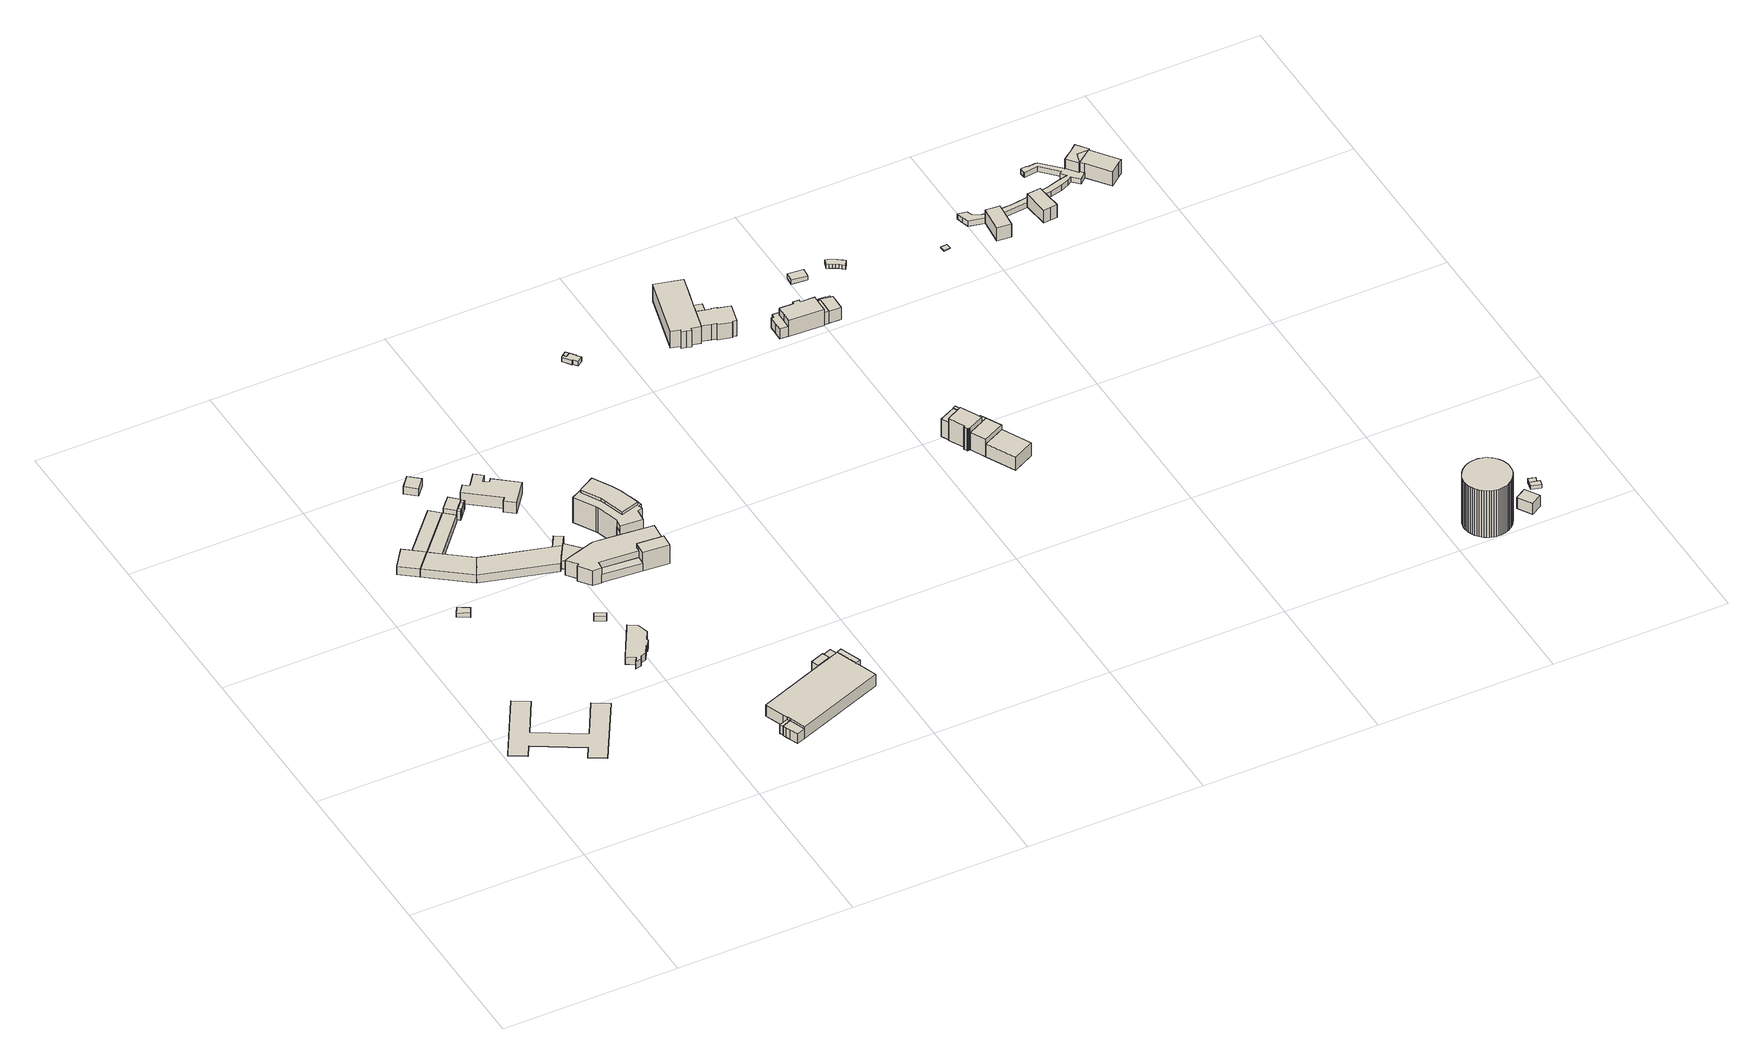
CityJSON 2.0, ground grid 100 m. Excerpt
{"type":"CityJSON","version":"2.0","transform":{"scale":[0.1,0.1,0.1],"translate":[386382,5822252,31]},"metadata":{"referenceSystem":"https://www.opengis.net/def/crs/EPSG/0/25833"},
"CityObjects":{
"building1":{"type":"Building","attributes":{"Gemeindeschluessel":"11000004","BezugspunktDach":"2200","function":"31001_3000","measuredHeight":0.325,"storeysAboveGround":1},"address":[{"country":"Germany","locality":"Berlin","thoroughfareNumber":"1 (2)","thoroughfareName":"Saatwinkler Damm"}],"geometry":[{"type":"Solid","lod":"1","boundaries":[[[[0,1,2,3,4,5,6,7,8,9,10,11]],[[12,13,14,15,16,17,18,19,20,21,22,23]],[[12,23,11,10]],[[13,12,10,9]],[[14,13,9,8]],[[15,14,8,7]],[[16,15,7,6]],[[17,16,6,5]],[[18,17,5,4]],[[19,18,4,3]],[[20,19,3,2]],[[21,20,2,1]],[[22,21,1,0]],[[23,22,0,11]]]]}]},
"building2":{"type":"Building","attributes":{"Gemeindeschluessel":"11000004","BezugspunktDach":"2200","function":"51009_1610","measuredHeight":2.75,"storeysAboveGround":0},"address":[{"country":"Germany","locality":"Berlin"}],"geometry":[{"type":"Solid","lod":"1","boundaries":[[[[24,25,26,27]],[[28,29,30,31]],[[28,31,27,26]],[[29,28,26,25]],[[30,29,25,24]],[[31,30,24,27]]]]}]},
"building3":{"type":"Building","attributes":{"Gemeindeschluessel":"11000004","function":"31001_2010"},"address":[{"country":"Germany","locality":"Berlin","thoroughfareNumber":"15","thoroughfareName":"Saatwinkler Damm"}],"children":["building3-1","building3-2"]},
"building3-1":{"type":"BuildingPart","attributes":{"BezugspunktDach":"2200","measuredHeight":5.85,"storeysAboveGround":1},"parents":["building3"],"geometry":[{"type":"Solid","lod":"1","boundaries":[[[[32,33,34,35]],[[36,37,38,39]],[[36,39,35,34]],[[37,36,34,33]],[[38,37,33,32]],[[39,38,32,35]]]]}]},
"building3-2":{"type":"BuildingPart","attributes":{"BezugspunktDach":"2200","measuredHeight":6.43,"storeysAboveGround":1},"parents":["building3"],"geometry":[{"type":"MultiSurface","lod":"1","boundaries":[[[40,41,42,43,44]],[[45,46,38,47,48]],[[45,48,44,43]],[[46,45,43,42]],[[32,35,39,46,42,41]],[[47,38,41,40]],[[48,47,40,44]],[[38,49,39,35,32]]]}]},
"building4":{"type":"Building","attributes":{"Gemeindeschluessel":"11000004","BezugspunktDach":"2200","function":"31001_2120","measuredHeight":5.6,"storeysAboveGround":1},"address":[{"country":"Germany","locality":"Berlin","thoroughfareNumber":"13 (1)","thoroughfareName":"Saatwinkler Damm"}],"geometry":[{"type":"Solid","lod":"1","boundaries":[[[[50,51,52,53]],[[54,55,56,57]],[[54,57,53,52]],[[55,54,52,51]],[[56,55,51,50]],[[57,56,50,53]]]]}]},
"building5":{"type":"Building","attributes":{"Gemeindeschluessel":"11000004","function":"31001_2143"},"address":[{"country":"Germany","locality":"Berlin","thoroughfareNumber":"13 (2)","thoroughfareName":"Saatwinkler Damm"}],"children":["building5-1","building5-2"]},
"building5-1":{"type":"BuildingPart","attributes":{"BezugspunktDach":"2200","measuredHeight":6.24,"storeysAboveGround":1},"parents":["building5"],"geometry":[{"type":"MultiSurface","lod":"1","boundaries":[[[58,59,60,61,62,63,64,65,66,67,68]],[[69,70,71,72,73,74,75,76,77,78,79]],[[72,71,65,64]],[[73,72,64,63]],[[74,73,63,62]],[[75,74,62,61]],[[76,75,61,60]],[[77,76,60,59]],[[78,77,59,58]],[[79,78,58,68]],[[69,79,68,67]],[[70,80,81,82,66]],[[69,67,82,81]],[[71,70,66,65]]]}]},
"building5-2":{"type":"BuildingPart","attributes":{"BezugspunktDach":"2200","measuredHeight":6.39,"storeysAboveGround":1},"parents":["building5"],"geometry":[{"type":"MultiSurface","lod":"1","boundaries":[[[83,84,85,86,87,88,89]],[[90,91,92,71,81,79,93]],[[90,93,89,88]],[[91,90,88,87]],[[92,91,87,86]],[[71,92,86,85]],[[82,66,65,71,85,84]],[[79,68,67,82,81,84,83]],[[94,95,69]],[[93,79,83,89]],[[81,70,66,82]],[[70,71,65,66]],[[94,69,67,68,79]],[[69,95,81,82,67]]]}]},
"building6":{"type":"Building","attributes":{"Gemeindeschluessel":"11000004","BezugspunktDach":"2200","function":"31001_3075","measuredHeight":4.59,"storeysAboveGround":1},"address":[{"country":"Germany","locality":"Berlin","thoroughfareNumber":"1","thoroughfareName":"Saatwinkler Damm"}],"geometry":[{"type":"Solid","lod":"1","boundaries":[[[[96,97,98,99,100,101,102,103,104,105,106,107,108]],[[109,110,111,112,113,114,115,116,117,118,119,120,121]],[[109,121,108,107]],[[110,109,107,106]],[[111,110,106,105]],[[112,111,105,104]],[[113,112,104,103]],[[114,113,103,102]],[[115,114,102,101]],[[116,115,101,100]],[[117,116,100,99]],[[118,117,99,98]],[[119,118,98,97]],[[120,119,97,96]],[[121,120,96,108]]]]}]},
"building7":{"type":"Building","attributes":{"Gemeindeschluessel":"11000004","BezugspunktDach":"2200","function":"31001_3070","measuredHeight":3.37,"storeysAboveGround":1},"address":[{"country":"Germany","locality":"Berlin","thoroughfareNumber":"1 (4)","thoroughfareName":"Saatwinkler Damm"}],"geometry":[{"type":"Solid","lod":"1","boundaries":[[[[122,123,124,125]],[[126,127,128,129]],[[126,129,125,124]],[[127,126,124,123]],[[128,127,123,122]],[[129,128,122,125]]]]}]},
"building8":{"type":"Building","attributes":{"Gemeindeschluessel":"11000004","BezugspunktDach":"2200","function":"51009_1610","measuredHeight":5.53,"storeysAboveGround":0},"address":[{"country":"Germany","locality":"Berlin"}],"geometry":[{"type":"Solid","lod":"1","boundaries":[[[[130,131,132,133]],[[134,135,136,137]],[[134,137,133,132]],[[135,134,132,131]],[[136,135,131,130]],[[137,136,130,133]]]]}]},
"building9":{"type":"Building","attributes":{"Gemeindeschluessel":"11000004","BezugspunktDach":"2200","function":"51009_1610","measuredHeight":4.88,"storeysAboveGround":0},"address":[{"country":"Germany","locality":"Berlin"}],"geometry":[{"type":"Solid","lod":"1","boundaries":[[[[138,139,140,141]],[[142,143,144,145]],[[142,145,141,140]],[[143,142,140,139]],[[144,143,139,138]],[[145,144,138,141]]]]}]},
"building10":{"type":"Building","attributes":{"Gemeindeschluessel":"11000004","BezugspunktDach":"2200","function":"51009_1610","measuredHeight":5.72,"storeysAboveGround":0},"address":[{"country":"Germany","locality":"Berlin"}],"geometry":[{"type":"Solid","lod":"1","boundaries":[[[[146,147,148,149]],[[150,151,152,153]],[[150,153,149,148]],[[151,150,148,147]],[[152,151,147,146]],[[153,152,146,149]]]]}]},
"building11":{"type":"Building","attributes":{"Gemeindeschluessel":"11000004","function":"31001_2060"},"address":[{"country":"Germany","locality":"Berlin","thoroughfareNumber":"13 (4)","thoroughfareName":"Saatwinkler Damm"}],"children":["building11-1","building11-2"]},
"building11-1":{"type":"BuildingPart","attributes":{"BezugspunktDach":"2200","measuredHeight":6.37,"storeysAboveGround":1},"parents":["building11"],"geometry":[{"type":"MultiSurface","lod":"1","boundaries":[[[154,155,156,157,158,159,160,161]],[[162,163,164,165,166,150,153,167]],[[162,167,161,160]],[[163,162,160,159]],[[164,163,159,158]],[[165,164,158,157]],[[168,169,157,156]],[[170,168,166,156,155]],[[153,150,155,154]],[[167,153,154,161]],[[166,165,169,168]],[[150,166,168,170]]]}]},
"building11-2":{"type":"BuildingPart","attributes":{"BezugspunktDach":"2200","measuredHeight":5.56,"storeysAboveGround":1},"parents":["building11"],"geometry":[{"type":"MultiSurface","lod":"1","boundaries":[[[171,172,169,170]],[[165,173,151,150]],[[150,170,168,166,165]],[[173,165,169,172]],[[151,173,172,171]],[[150,151,171,170]],[[165,166,168,169]]]}]},
"building12":{"type":"Building","attributes":{"Gemeindeschluessel":"11000004","BezugspunktDach":"2200","function":"51009_1610","measuredHeight":5.5,"storeysAboveGround":0},"address":[{"country":"Germany","locality":"Berlin"}],"geometry":[{"type":"Solid","lod":"1","boundaries":[[[[172,174,175,169]],[[164,176,173,165]],[[164,165,169,175]],[[176,164,175,174]],[[173,176,174,172]],[[165,173,172,169]]]]}]},
"building13":{"type":"Building","attributes":{"Gemeindeschluessel":"11000004","BezugspunktDach":"2200","function":"31001_2463","measuredHeight":5.16,"storeysAboveGround":1},"address":[{"country":"Germany","locality":"Berlin","thoroughfareNumber":"11 (1)","thoroughfareName":"Saatwinkler Damm"}],"geometry":[{"type":"Solid","lod":"1","boundaries":[[[[177,178,179,180,181,182]],[[183,184,185,186,187,188]],[[183,188,182,181]],[[184,183,181,180]],[[185,184,180,179]],[[186,185,179,178]],[[187,186,178,177]],[[188,187,177,182]]]]}]},
"building14":{"type":"Building","attributes":{"Gemeindeschluessel":"11000004","BezugspunktDach":"2200","function":"31001_2142","measuredHeight":3.61,"storeysAboveGround":1},"address":[{"country":"Germany","locality":"Berlin","thoroughfareNumber":"13 (3)","thoroughfareName":"Saatwinkler Damm"}],"geometry":[{"type":"Solid","lod":"1","boundaries":[[[[189,190,191,192,193]],[[194,195,196,197,198]],[[194,198,193,192]],[[195,194,192,191]],[[196,195,191,190]],[[197,196,190,189]],[[198,197,189,193]]]]}]},
"building15":{"type":"Building","attributes":{"Gemeindeschluessel":"11000004","BezugspunktDach":"2200","function":"31001_2020","measuredHeight":7.39,"storeysAboveGround":2},"address":[{"country":"Germany","locality":"Berlin","thoroughfareNumber":"13","thoroughfareName":"Saatwinkler Damm"}],"geometry":[{"type":"Solid","lod":"1","boundaries":[[[[199,200,201,202,203,204,205,206,207,208,209,210]],[[211,212,213,214,215,216,217,218,219,220,221,222]],[[211,222,210,209]],[[212,211,209,208]],[[213,212,208,207]],[[214,213,207,206]],[[215,214,206,205]],[[216,215,205,204]],[[217,216,204,203]],[[218,217,203,202]],[[219,218,202,201]],[[220,219,201,200]],[[221,220,200,199]],[[222,221,199,210]]]]}]},
"building16":{"type":"Building","attributes":{"Gemeindeschluessel":"11000004","BezugspunktDach":"2200","function":"51009_1610","measuredHeight":5.09,"storeysAboveGround":0},"address":[{"country":"Germany","locality":"Berlin"}],"geometry":[{"type":"Solid","lod":"1","boundaries":[[[[223,224,225,226]],[[227,228,229,230]],[[227,230,226,225]],[[228,227,225,224]],[[229,228,224,223]],[[230,229,223,226]]]]}]},
"building17":{"type":"Building","attributes":{"Gemeindeschluessel":"11000004","function":"31001_2054"},"address":[{"country":"Germany","locality":"Berlin","thoroughfareNumber":"8","thoroughfareName":"Saatwinkler Damm"}],"children":["building17-1","building17-2","building17-3"]},
"building17-1":{"type":"BuildingPart","attributes":{"BezugspunktDach":"2200","measuredHeight":10.3,"storeysAboveGround":1},"parents":["building17"],"geometry":[{"type":"MultiSurface","lod":"1","boundaries":[[[231,232,233,234,235,236,237,238,239,240,241,242,243]],[[244,245,246,247,248,249,250,251,252,253,254,255,256]],[[244,256,243,242]],[[246,245,241,240]],[[247,246,240,239]],[[248,247,239,238]],[[249,248,238,237]],[[250,249,237,236]],[[251,250,236,235]],[[257,258,235,234]],[[253,252,234,233]],[[254,253,233,232]],[[255,254,232,231]],[[256,255,231,243]],[[245,259,260,261,241]],[[242,261,262,260,244]],[[252,251,258,257]]]}]},
"building17-2":{"type":"BuildingPart","attributes":{"BezugspunktDach":"2200","measuredHeight":9.09,"storeysAboveGround":1},"parents":["building17"],"geometry":[{"type":"MultiSurface","lod":"1","boundaries":[[[263,264,265,266,267,268]],[[269,270,245,260,244,271]],[[269,271,268,267]],[[270,269,267,266]],[[245,270,266,265]],[[261,241,265,264]],[[242,261,260,264,263]],[[271,244,263,268]],[[260,245,241,261]],[[244,260,261,242]]]}]},
"building17-3":{"type":"BuildingPart","attributes":{"BezugspunktDach":"2200","measuredHeight":7.51,"storeysAboveGround":1},"parents":["building17"],"geometry":[{"type":"MultiSurface","lod":"1","boundaries":[[[272,273,274,258,257,275]],[[252,251,276,277,278,279]],[[252,279,275,257]],[[276,251,258,274]],[[277,276,274,273]],[[278,277,273,272]],[[279,278,272,275]],[[251,280,252,257,258,281]]]}]},
"building18":{"type":"Building","attributes":{"Gemeindeschluessel":"11000004","BezugspunktDach":"2200","function":"31001_2111","measuredHeight":9.8,"storeysAboveGround":2},"address":[{"country":"Germany","locality":"Berlin","thoroughfareNumber":"9 (1)","thoroughfareName":"Saatwinkler Damm"}],"geometry":[{"type":"Solid","lod":"1","boundaries":[[[[282,283,284,285,286,287,288,289,290,291,292,293,294,295,296]],[[187,186,297,298,299,300,301,302,303,304,305,306,307,308,309]],[[187,309,296,295]],[[186,187,295,294]],[[297,186,294,293]],[[298,297,293,292]],[[299,298,292,291]],[[300,299,291,290]],[[301,300,290,289]],[[302,301,289,288]],[[303,302,288,287]],[[304,303,287,286]],[[305,304,286,285]],[[306,305,285,284]],[[307,306,284,283]],[[308,307,283,282]],[[309,308,282,296]]]]}]},
"building19":{"type":"Building","attributes":{"Gemeindeschluessel":"11000004","BezugspunktDach":"2200","function":"31001_2020","measuredHeight":12.3,"storeysAboveGround":4},"address":[{"country":"Germany","locality":"Berlin","thoroughfareNumber":"9","thoroughfareName":"Saatwinkler Damm"}],"geometry":[{"type":"Solid","lod":"1","boundaries":[[[[310,311,312,313,314]],[[228,315,316,317,229]],[[228,229,314,313]],[[315,228,313,312]],[[316,315,312,311]],[[317,316,311,310]],[[229,317,310,314]]]]}]},
"building20":{"type":"Building","attributes":{"Gemeindeschluessel":"11000004","function":"31001_1120"},"address":[{"country":"Germany","locality":"Berlin","thoroughfareNumber":"11, 12","thoroughfareName":"Saatwinkler Damm"}],"children":["building20-1","building20-2","building20-3","building20-4"]},
"building20-1":{"type":"BuildingPart","attributes":{"BezugspunktDach":"2200","measuredHeight":16.42,"storeysAboveGround":5},"parents":["building20"],"geometry":[{"type":"Solid","lod":"1","boundaries":[[[[318,319,320,321,322,323,324,325,326,327,328,329,330,331,332,333,334,335,336,337,338]],[[339,340,341,342,343,344,345,346,347,348,349,350,351,352,353,354,355,356,357,358,359]],[[339,359,338,337]],[[340,339,337,336]],[[341,340,336,335]],[[342,341,335,334]],[[343,342,334,333]],[[344,343,333,332]],[[345,344,332,331]],[[346,345,331,330]],[[347,346,330,329]],[[348,347,329,328]],[[349,348,328,327]],[[350,349,327,326]],[[351,350,326,325]],[[352,351,325,324]],[[353,352,324,323]],[[354,353,323,322]],[[355,354,322,321]],[[356,355,321,320]],[[357,356,320,319]],[[358,357,319,318]],[[359,358,318,338]]]]}]},
"building20-2":{"type":"BuildingPart","attributes":{"BezugspunktDach":"2200","measuredHeight":11.21,"storeysAboveGround":5},"parents":["building20"],"geometry":[{"type":"MultiSurface","lod":"1","boundaries":[[[360,361,362,363,364]],[[365,366,367,368,369]],[[365,369,364,363]],[[366,365,363,362]],[[367,366,370,371]],[[368,367,361,360]],[[369,368,360,364]],[[371,370,362,361]]]}]},
"building20-3":{"type":"BuildingPart","attributes":{"BezugspunktDach":"2200","measuredHeight":11.12,"storeysAboveGround":5},"parents":["building20"],"geometry":[{"type":"MultiSurface","lod":"1","boundaries":[[[361,372,373,362]],[[374,375,371,370]],[[374,370,362,373]],[[375,374,373,372]],[[371,375,372,361]],[[370,371,361,362,376]]]}]},
"building20-4":{"type":"BuildingPart","attributes":{"BezugspunktDach":"2200","measuredHeight":18.12,"storeysAboveGround":5},"parents":["building20"],"geometry":[{"type":"Solid","lod":"1","boundaries":[[[[377,378,379,380,381,382,383,384]],[[385,386,387,388,389,390,391,392]],[[385,392,384,383]],[[386,385,383,382]],[[387,386,382,381]],[[388,387,381,380]],[[389,388,380,379]],[[390,389,379,378]],[[391,390,378,377]],[[392,391,377,384]]]]}]},
"building21":{"type":"Building","attributes":{"Gemeindeschluessel":"11000004","BezugspunktDach":"2200","function":"51009_1610","measuredHeight":7.17,"storeysAboveGround":0},"address":[{"country":"Germany","locality":"Berlin"}],"geometry":[{"type":"Solid","lod":"1","boundaries":[[[[393,394,395,396]],[[397,398,399,400]],[[397,400,396,395]],[[398,397,395,394]],[[399,398,394,393]],[[400,399,393,396]]]]}]},
"building22":{"type":"Building","attributes":{"Gemeindeschluessel":"11000004","BezugspunktDach":"2200","function":"51009_1610","measuredHeight":8.96,"storeysAboveGround":0},"address":[{"country":"Germany","locality":"Berlin"}],"geometry":[{"type":"Solid","lod":"1","boundaries":[[[[401,402,403,404]],[[405,406,407,408]],[[405,408,404,403]],[[406,405,403,402]],[[407,406,402,401]],[[408,407,401,404]]]]}]},
"building23":{"type":"Building","attributes":{"Gemeindeschluessel":"11000001","BezugspunktDach":"2200","function":"51009_1610","measuredHeight":2.77,"storeysAboveGround":0},"address":[{"country":"Germany","locality":"Berlin"}],"geometry":[{"type":"Solid","lod":"1","boundaries":[[[[409,410,411,412]],[[413,414,415,416]],[[413,416,412,411]],[[414,413,411,410]],[[415,414,410,409]],[[416,415,409,412]]]]}]},
"building24":{"type":"Building","attributes":{"Gemeindeschluessel":"11000001","BezugspunktDach":"2200","function":"31001_2120","measuredHeight":2.84,"storeysAboveGround":1},"address":[{"country":"Germany","locality":"Berlin","thoroughfareNumber":"40","thoroughfareName":"Nordufer"}],"geometry":[{"type":"Solid","lod":"1","boundaries":[[[[417,418,419,420,421,422,410,409,412,423]],[[424,425,426,427,428,429,430,431,432,433]],[[424,433,423,412]],[[425,424,412,409]],[[426,425,409,410]],[[427,426,410,422]],[[428,427,422,421]],[[429,428,421,420]],[[430,429,420,419]],[[431,430,419,418]],[[432,431,418,417]],[[433,432,417,423]]]]}]},
"building25":{"type":"Building","attributes":{"name":"Jugendgästehaus Nordufer","Gemeindeschluessel":"11000001","function":"31001_1025"},"address":[{"country":"Germany","locality":"Berlin","thoroughfareNumber":"28","thoroughfareName":"Nordufer"}],"children":["building25-1","building25-2","building25-3"]},
"building25-1":{"type":"BuildingPart","attributes":{"BezugspunktDach":"2200","measuredHeight":12.88,"storeysAboveGround":2},"parents":["building25"],"geometry":[{"type":"MultiSurface","lod":"1","boundaries":[[[434,435,436,437,438,439,440,441,442,443,444,445,446,447,448]],[[449,450,451,452,453,454,455,456,457,458,459,460,461,462,463]],[[449,463,448,447]],[[450,449,447,446]],[[451,450,446,445]],[[452,451,445,444]],[[464,465,466,467,453,452,444,443]],[[454,453,443,442]],[[455,454,442,441]],[[456,455,441,440]],[[457,456,440,439]],[[458,457,439,438]],[[459,458,438,437]],[[460,459,437,436]],[[461,460,436,435]],[[462,461,435,434]],[[463,462,434,448]],[[467,466,465,464]]]}]},
"building25-2":{"type":"BuildingPart","attributes":{"BezugspunktDach":"2200","measuredHeight":11.37,"storeysAboveGround":2},"parents":["building25"],"geometry":[{"type":"Solid","lod":"1","boundaries":[[[[468,469,470,471,472,473,474,475,476,477,478,479,480,481,482]],[[455,454,483,484,485,486,487,488,489,490,491,492,493,456,494]],[[455,494,482,481]],[[454,455,481,480]],[[483,454,480,479]],[[484,483,479,478]],[[485,484,478,477]],[[486,485,477,476]],[[487,486,476,475]],[[488,487,475,474]],[[489,488,474,473]],[[490,489,473,472]],[[491,490,472,471]],[[492,491,471,470]],[[493,492,470,469]],[[456,493,469,468]],[[494,456,468,482]]]]}]},
"building25-3":{"type":"BuildingPart","attributes":{"BezugspunktDach":"2200","measuredHeight":3.63,"storeysAboveGround":2},"parents":["building25"],"geometry":[{"type":"Solid","lod":"1","boundaries":[[[[495,496,465,464]],[[466,497,498,467]],[[497,466,465,496]],[[498,497,496,495]],[[467,498,495,464]],[[466,467,464,465]]]]}]},
"building26":{"type":"Building","attributes":{"Gemeindeschluessel":"11000001","function":"31001_2111"},"address":[{"country":"Germany","locality":"Berlin","thoroughfareNumber":"131","thoroughfareName":"Seestraße"}],"children":["building26-1","building26-2","building26-3","building26-4","building26-5"]},
"building26-1":{"type":"BuildingPart","attributes":{"BezugspunktDach":"2200","measuredHeight":14.51,"storeysAboveGround":3},"parents":["building26"],"geometry":[{"type":"MultiSurface","lod":"1","boundaries":[[[499,500,501,502,503,504,505,506,507,508,509,510,511,512,513,514,515]],[[516,517,518,519,520,521,522,523,524,525,526,527,528,529,530,531,532]],[[533,534,535,536,516,532,515,514]],[[517,516,514,513]],[[537,538,513,512]],[[518,517,539,540]],[[541,542,537,512,511]],[[519,518,540,543]],[[520,519,511,510]],[[521,520,510,509]],[[522,521,509,508]],[[523,522,508,507]],[[524,523,507,506]],[[525,524,506,505]],[[526,525,505,504]],[[527,526,504,503]],[[528,527,503,502]],[[529,528,502,501]],[[530,529,501,500]],[[531,530,500,499]],[[532,531,499,515]],[[536,535,534,533]],[[540,539,538,537]],[[543,540,537,542,541]]]}]},
"building26-2":{"type":"BuildingPart","attributes":{"BezugspunktDach":"2200","measuredHeight":11.35,"storeysAboveGround":3},"parents":["building26"],"geometry":[{"type":"MultiSurface","lod":"1","boundaries":[[[544,545,546,542]],[[547,548,549,543]],[[548,547,546,545]],[[549,548,549,550,551,545,544]],[[543,549,544,542]],[[543,542,537,540]],[[540,537,546,547]],[[551,550,549,548]]]}]},
"building26-3":{"type":"BuildingPart","attributes":{"BezugspunktDach":"2200","measuredHeight":11.35,"storeysAboveGround":3},"parents":["building26"],"geometry":[{"type":"Solid","lod":"1","boundaries":[[[[537,546,552,538]],[[553,547,540,539]],[[553,539,538,552]],[[547,553,552,546]],[[540,537,546,537]],[[546,537,540,547]],[[539,540,537,538]]]]}]},
"building26-4":{"type":"BuildingPart","attributes":{"BezugspunktDach":"2200","measuredHeight":11.42,"storeysAboveGround":3},"parents":["building26"],"geometry":[{"type":"Solid","lod":"1","boundaries":[[[[534,533,554,555,556]],[[557,558,536,535,559]],[[557,559,556,555]],[[558,557,555,554]],[[536,558,554,533]],[[559,535,534,556]],[[536,533,534,535]]]]}]},
"building26-5":{"type":"BuildingPart","attributes":{"BezugspunktDach":"2200","measuredHeight":8.51,"storeysAboveGround":3},"parents":["building26"],"geometry":[{"type":"Solid","lod":"1","boundaries":[[[[560,561,551,550]],[[548,562,563,549]],[[562,548,551,561]],[[563,562,561,560]],[[549,563,560,550]],[[548,549,550,551]]]]}]},
"building27":{"type":"Building","attributes":{"Gemeindeschluessel":"11000001","BezugspunktDach":"2200","function":"51009_1610","measuredHeight":9.2,"storeysAboveGround":0},"address":[{"country":"Germany","locality":"Berlin"}],"geometry":[{"type":"Solid","lod":"1","boundaries":[[[[564,565,566,567]],[[568,569,570,571]],[[568,571,567,566]],[[569,568,566,565]],[[570,569,565,564]],[[571,570,564,567]]]]}]},
"building28":{"type":"Building","attributes":{"Gemeindeschluessel":"11000001","function":"31001_1010"},"address":[{"country":"Germany","locality":"Berlin","thoroughfareNumber":"27","thoroughfareName":"Nordufer"}],"children":["building28-1","building28-2","building28-3","building28-4","building28-5"]},
"building28-1":{"type":"BuildingPart","attributes":{"BezugspunktDach":"2200","measuredHeight":11.51,"storeysAboveGround":2},"parents":["building28"],"geometry":[{"type":"MultiSurface","lod":"1","boundaries":[[[572,573,574,575,576,577,578,579,580,581,582,583,584,585]],[[586,587,588,589,590,591,592,593,594,595,596,597,598,599]],[[600,601,585,584]],[[602,600,586,584,583]],[[603,604,602,587,583,582]],[[589,588,582,581]],[[590,589,581,580]],[[591,590,580,579]],[[592,591,579,578]],[[593,592,578,577]],[[605,594,593,577,576]],[[595,594,576,575],[594,595,606,605]],[[607,606,575,574]],[[597,596,574,573]],[[598,597,573,572]],[[599,598,572,585]],[[586,599,601,600]],[[587,586,600,602]],[[588,587,602,604,603]],[[606,595,606,605]],[[596,595,606,607]]]}]},
"building28-2":{"type":"BuildingPart","attributes":{"BezugspunktDach":"2200","measuredHeight":9.17,"storeysAboveGround":2},"parents":["building28"],"geometry":[{"type":"MultiSurface","lod":"1","boundaries":[[[608,609,610,605,606,607]],[[595,594,611,612,613,596]],[[611,594,605,610]],[[614,615,616,610,609]],[[613,617,614,612,609,608]],[[596,613,608,607]],[[596,607,606,595]],[[594,595,606,605,618]],[[619,611,616,615]],[[612,614,617,613]]]}]},
"building28-3":{"type":"BuildingPart","attributes":{"BezugspunktDach":"2200","measuredHeight":8.77,"storeysAboveGround":2},"parents":["building28"],"geometry":[{"type":"MultiSurface","lod":"1","boundaries":[[[620,621,622,623,624,616,615,617]],[[619,611,625,626,627,628,629,613]],[[625,611,616,624]],[[630,631,624,623]],[[627,626,623,622]],[[628,627,622,621]],[[629,628,621,620]],[[613,629,620,617]],[[619,612,614,615]],[[613,617,614,612]],[[632,611,633,619,615,616]],[[626,625,631,630]]]}]},
"building28-4":{"type":"BuildingPart","attributes":{"BezugspunktDach":"2200","measuredHeight":6.56,"storeysAboveGround":2},"parents":["building28"],"geometry":[{"type":"MultiSurface","lod":"1","boundaries":[[[630,634,635,636,637,631]],[[638,639,640,641,626,625]],[[638,625,631,637]],[[639,638,637,636]],[[640,639,636,635]],[[641,640,635,634]],[[626,641,634,630]],[[642,625,626,630,631]]]}]},
"building28-5":{"type":"BuildingPart","attributes":{"BezugspunktDach":"2200","measuredHeight":8.74,"storeysAboveGround":2},"parents":["building28"],"geometry":[{"type":"MultiSurface","lod":"1","boundaries":[[[601,600,602,604,643,644,645,646,647,648]],[[649,650,651,652,653,654,655,656,657,658]],[[649,658,648,647]],[[650,649,647,646]],[[651,650,646,645]],[[652,651,645,644]],[[653,652,644,643]],[[654,653,643,604]],[[655,654,604,588,587]],[[656,655,587,586]],[[657,656,600,586,599]],[[658,657,601,648]],[[587,588,604,602]],[[586,587,602,600]],[[599,586,600,601]]]}]},
"building29":{"type":"Building","attributes":{"Gemeindeschluessel":"11000001","BezugspunktDach":"2200","function":"31001_2612","measuredHeight":2.71,"storeysAboveGround":1},"address":[{"country":"Germany","locality":"Berlin","thoroughfareNumber":"28 (9)","thoroughfareName":"Nordufer"}],"geometry":[{"type":"Solid","lod":"1","boundaries":[[[[659,660,661,662]],[[663,664,665,666]],[[663,666,662,661]],[[664,663,661,660]],[[665,664,660,659]],[[666,665,659,662]]]]}]},
"building30":{"type":"Building","attributes":{"Gemeindeschluessel":"11000001","BezugspunktDach":"2200","function":"51009_1610","measuredHeight":2.6,"storeysAboveGround":0},"address":[{"country":"Germany","locality":"Berlin"}],"geometry":[{"type":"Solid","lod":"1","boundaries":[[[[667,668,669,670,671,672,673,674,675,676,677,678,679,680,681,682]],[[683,684,685,686,687,688,689,690,691,692,693,694,695,696,697,698]],[[683,698,682,681]],[[684,683,681,680]],[[685,684,680,679]],[[686,685,679,678]],[[687,686,678,677]],[[688,687,677,676]],[[689,688,676,675]],[[690,689,675,674]],[[691,690,674,673]],[[692,691,673,672]],[[693,692,672,671]],[[694,693,671,670]],[[695,694,670,669]],[[696,695,669,668]],[[697,696,668,667]],[[698,697,667,682]]]]}]},
"building31":{"type":"Building","attributes":{"Gemeindeschluessel":"11000001","BezugspunktDach":"2200","function":"51009_1610","measuredHeight":0.481,"storeysAboveGround":0},"address":[{"country":"Germany","locality":"Berlin"}],"geometry":[{"type":"Solid","lod":"1","boundaries":[[[[699,700,701,702,703,704]],[[705,706,707,708,709,710]],[[705,710,704,703]],[[706,705,703,702]],[[707,706,702,701]],[[708,707,701,700]],[[709,708,700,699]],[[710,709,699,704]]]]}]},
"building32":{"type":"Building","attributes":{"Gemeindeschluessel":"11000001","BezugspunktDach":"2200","function":"31001_1000","measuredHeight":9.7,"storeysAboveGround":2},"address":[{"country":"Germany","locality":"Berlin","thoroughfareNumber":"24 (3)","thoroughfareName":"Nordufer"}],"geometry":[{"type":"Solid","lod":"1","boundaries":[[[[711,712,713,714,715]],[[716,717,718,719,720]],[[716,720,715,714]],[[717,716,714,713]],[[718,717,713,712]],[[719,718,712,711]],[[720,719,711,715]]]]}]},
"building33":{"type":"Building","attributes":{"Gemeindeschluessel":"11000001","BezugspunktDach":"2200","function":"31001_2142","measuredHeight":30.65,"storeysAboveGround":5},"address":[{"country":"Germany","locality":"Berlin","thoroughfareNumber":"1 (35)","thoroughfareName":"Westhafenstraße"}],"geometry":[{"type":"Solid","lod":"1","boundaries":[[[[721,722,723,724,725,726,727,728,729,730,731,732,733,734,735,736,737,738,739,740,741,742,743,744,745,746,747,748,749,750,751,752,753,754,755,756,757,758,759,760,761,762,763,764,765,766,767,768,769,770,771,772,773,774,775,776,777,778,779,780,781,782,783,784]],[[785,786,787,788,789,790,791,792,793,794,795,796,797,798,799,800,801,802,803,804,805,806,807,808,809,810,811,812,813,814,815,816,817,818,819,820,821,822,823,824,825,826,827,828,829,830,831,832,833,834,835,836,837,838,839,840,841,842,843,844,845,846,847,848]],[[785,848,784,783]],[[786,785,783,782]],[[787,786,782,781]],[[788,787,781,780]],[[789,788,780,779]],[[790,789,779,778]],[[791,790,778,777]],[[792,791,777,776]],[[793,792,776,775]],[[794,793,775,774]],[[795,794,774,773]],[[796,795,773,772]],[[797,796,772,771]],[[798,797,771,770]],[[799,798,770,769]],[[800,799,769,768]],[[801,800,768,767]],[[802,801,767,766]],[[803,802,766,765]],[[804,803,765,764]],[[805,804,764,763]],[[806,805,763,762]],[[807,806,762,761]],[[808,807,761,760]],[[809,808,760,759]],[[810,809,759,758]],[[811,810,758,757]],[[812,811,757,756]],[[813,812,756,755]],[[814,813,755,754]],[[815,814,754,753]],[[816,815,753,752]],[[817,816,752,751]],[[818,817,751,750]],[[819,818,750,749]],[[820,819,749,748]],[[821,820,748,747]],[[822,821,747,746]],[[823,822,746,745]],[[824,823,745,744]],[[825,824,744,743]],[[826,825,743,742]],[[827,826,742,741]],[[828,827,741,740]],[[829,828,740,739]],[[830,829,739,738]],[[831,830,738,737]],[[832,831,737,736]],[[833,832,736,735]],[[834,833,735,734]],[[835,834,734,733]],[[836,835,733,732]],[[837,836,732,731]],[[838,837,731,730]],[[839,838,730,729]],[[840,839,729,728]],[[841,840,728,727]],[[842,841,727,726]],[[843,842,726,725]],[[844,843,725,724]],[[845,844,724,723]],[[846,845,723,722]],[[847,846,722,721]],[[848,847,721,784]]]]}]},
"building34":{"type":"Building","attributes":{"Gemeindeschluessel":"11000001","BezugspunktDach":"2200","function":"31001_1000","measuredHeight":9.72,"storeysAboveGround":2},"address":[{"country":"Germany","locality":"Berlin","thoroughfareNumber":"24 (4)","thoroughfareName":"Nordufer"}],"geometry":[{"type":"Solid","lod":"1","boundaries":[[[[849,850,851,852,853,854]],[[855,856,857,858,859,860]],[[855,860,854,853]],[[856,855,853,852]],[[857,856,852,851]],[[858,857,851,850]],[[859,858,850,849]],[[860,859,849,854]]]]}]},
"building35":{"type":"Building","attributes":{"Gemeindeschluessel":"11000001","BezugspunktDach":"2200","function":"51009_1610","measuredHeight":3.34,"storeysAboveGround":0},"address":[{"country":"Germany","locality":"Berlin"}],"geometry":[{"type":"Solid","lod":"1","boundaries":[[[[861,862,863,864,865,866,867,868,869,870,871,872,873,874,875,876,877,878,879,880,881,882,883,884,885,886,887,888,889,890,891,892,893,894,895]],[[896,897,898,899,900,901,902,903,904,905,906,907,908,909,910,911,912,913,914,915,916,917,918,919,920,921,922,923,924,925,926,927,928,929,930]],[[896,930,895,894]],[[897,896,894,893]],[[898,897,893,892]],[[899,898,892,891]],[[900,899,891,890]],[[901,900,890,889]],[[902,901,889,888]],[[903,902,888,887]],[[904,903,887,886]],[[905,904,886,885]],[[906,905,885,884]],[[907,906,884,883]],[[908,907,883,882]],[[909,908,882,881]],[[910,909,881,880]],[[911,910,880,879]],[[912,911,879,878]],[[913,912,878,877]],[[914,913,877,876]],[[915,914,876,875]],[[916,915,875,874]],[[917,916,874,873]],[[918,917,873,872]],[[919,918,872,871]],[[920,919,871,870]],[[921,920,870,869]],[[922,921,869,868]],[[923,922,868,867]],[[924,923,867,866]],[[925,924,866,865]],[[926,925,865,864]],[[927,926,864,863]],[[928,927,863,862]],[[929,928,862,861]],[[930,929,861,895]]]]}]},
"building36":{"type":"Building","attributes":{"Gemeindeschluessel":"11000001","BezugspunktDach":"2200","function":"31001_2560","measuredHeight":7.36,"storeysAboveGround":1},"address":[{"country":"Germany","locality":"Berlin","thoroughfareNumber":"1 (39)","thoroughfareName":"Westhafenstraße"}],"geometry":[{"type":"Solid","lod":"1","boundaries":[[[[931,932,933,934]],[[935,936,937,938]],[[935,938,934,933]],[[936,935,933,932]],[[937,936,932,931]],[[938,937,931,934]]]]}]},
"building37":{"type":"Building","attributes":{"Gemeindeschluessel":"11000001","BezugspunktDach":"2200","function":"31001_2463","measuredHeight":2.47,"storeysAboveGround":1},"address":[{"country":"Germany","locality":"Berlin","thoroughfareNumber":"1 (33)","thoroughfareName":"Westhafenstraße"}],"geometry":[{"type":"Solid","lod":"1","boundaries":[[[[939,940,941,942,943]],[[944,945,946,947,948]],[[944,948,943,942]],[[945,944,942,941]],[[946,945,941,940]],[[947,946,940,939]],[[948,947,939,943]]]]}]},
"building38":{"type":"Building","attributes":{"Gemeindeschluessel":"11000001","BezugspunktDach":"2200","function":"31001_2463","measuredHeight":2.48,"storeysAboveGround":1},"address":[{"country":"Germany","locality":"Berlin","thoroughfareNumber":"1 (34)","thoroughfareName":"Westhafenstraße"}],"geometry":[{"type":"Solid","lod":"1","boundaries":[[[[941,949,950,942]],[[951,952,945,944]],[[951,944,942,950]],[[952,951,950,949]],[[945,952,949,941]],[[944,945,941,942]]]]}]},
"building39":{"type":"Building","attributes":{"Gemeindeschluessel":"11000001","function":"31001_2020"},"address":[{"country":"Germany","locality":"Berlin","thoroughfareNumber":"24, 25","thoroughfareName":"Nordufer"}],"children":["building39-1","building39-2"]},
"building39-1":{"type":"BuildingPart","attributes":{"BezugspunktDach":"2200","measuredHeight":10.67,"storeysAboveGround":2},"parents":["building39"],"geometry":[{"type":"Solid","lod":"1","boundaries":[[[[953,954,955,956,957,958,959,960]],[[961,962,963,964,965,966,967,968]],[[961,968,960,959]],[[962,961,959,958]],[[963,962,958,957]],[[964,963,957,956]],[[965,964,956,955]],[[966,965,955,954]],[[967,966,954,953]],[[968,967,953,960]]]]}]},
"building39-2":{"type":"BuildingPart","attributes":{"BezugspunktDach":"2200","measuredHeight":10.67,"storeysAboveGround":2},"parents":["building39"],"geometry":[{"type":"Solid","lod":"1","boundaries":[[[[969,960,958,970,971,972,973,974,975]],[[976,977,978,979,980,962,968,981,982]],[[976,982,975,974]],[[977,976,974,973]],[[978,977,973,972]],[[979,978,972,971]],[[980,979,971,970]],[[962,980,970,958]],[[968,962,958,960]],[[981,968,960,969]],[[982,981,969,975]]]]}]}
},
"vertices":[
[99,783,32],[139,853,32],[398,701,32],[358,632,32],[446,581,32],[660,947,32],[572,998,32],[451,791,32],[192,943,32],[313,1150,32],[223,1202,32],[9,836,32],[223,1202,29],[313,1150,29],[192,943,29],[451,791,29],[572,998,29],[660,947,29],[446,581,29],[358,632,29],[398,701,29],[139,853,29],[99,783,29],[9,836,29],
[350,1868,62],[371,1904,62],[309,1941,62],[288,1904,62],[309,1941,34],[371,1904,34],[350,1868,34],[288,1904,34],
[370,2373,74],[585,2609,74],[528,2659,74],[309,2420,74],[528,2659,24],[585,2609,24],[370,2373,24],[309,2420,24],
[279,2273,79],[370,2373,79],[264,2454,79],[223,2400,79],[183,2346,79],[223,2400,24],[264,2454,24],[279,2273,24],[183,2346,24],[355,2385,24],
[432,2326,73],[640,2560,73],[585,2609,73],[370,2373,73],[585,2609,27],[640,2560,27],[432,2326,27],[370,2373,27],
[924,1980,76],[933,1993,76],[946,2014,76],[953,2026,76],[969,2052,76],[999,2098,76],[946,2113,76],[571,2219,76],[546,2172,76],[533,2146,76],[509,2098,76],[533,2146,23],[546,2172,23],[571,2219,23],[946,2113,23],[999,2098,23],[969,2052,23],[953,2026,23],[946,2014,23],[933,1993,23],[924,1980,23],[509,2098,23],[540,2160,23],[540,2159,23],[540,2159,76],
[509,2098,77],[540,2159,77],[571,2219,77],[432,2326,77],[370,2373,77],[324,2323,77],[279,2273,77],[324,2323,23],[370,2373,23],[432,2326,23],[279,2273,23],[510,2101,23],[534,2148,23],
[913,1151,80],[895,1121,80],[930,1131,80],[941,1150,80],[971,1159,80],[1002,1210,80],[1011,1212,80],[1030,1244,80],[1026,1252,80],[1056,1303,80],[1040,1368,80],[991,1397,80],[864,1180,80],[991,1397,34],[1040,1368,34],[1056,1303,34],[1026,1252,34],[1030,1244,34],[1011,1212,34],[1002,1210,34],[971,1159,34],[941,1150,34],[930,1131,34],[895,1121,34],[913,1151,34],[864,1180,34],
[940,1518,67],[952,1539,67],[895,1572,67],[882,1550,67],[895,1572,34],[952,1539,34],[940,1518,34],[882,1550,34],
[1299,304,105],[1351,324,105],[1343,345,105],[1291,325,105],[1343,345,49],[1351,324,49],[1299,304,49],[1291,325,49],
[568,2829,74],[620,2890,74],[559,2942,74],[507,2880,74],[559,2942,25],[620,2890,25],[568,2829,25],[507,2880,25],
[663,2562,85],[677,2577,85],[662,2590,85],[649,2576,85],[662,2590,28],[677,2577,28],[663,2562,28],[649,2576,28],
[649,2576,87],[662,2590,87],[679,2609,87],[696,2629,87],[709,2643,87],[658,2690,87],[627,2657,87],[597,2623,87],[627,2657,28],[658,2690,28],[709,2643,28],[696,2629,28],[679,2609,28],[597,2623,28],[679,2609,83],[696,2629,83],[662,2590,83],
[677,2577,83],[711,2615,83],[711,2615,28],
[724,2629,83],[709,2643,83],[724,2629,28],
[968,1950,82],[1104,1992,82],[1003,2106,82],[999,2098,82],[946,2014,82],[933,1993,82],[946,2014,30],[999,2098,30],[1003,2106,30],[1104,1992,30],[968,1950,30],[933,1993,30],
[999,2098,63],[1003,2106,63],[1043,2170,63],[999,2197,63],[946,2113,63],[999,2197,27],[1043,2170,27],[1003,2106,27],[999,2098,27],[946,2113,27],
[902,2539,101],[885,2518,101],[939,2475,101],[1036,2599,101],[908,2700,101],[892,2680,101],[864,2701,101],[893,2737,101],[847,2773,101],[790,2700,101],[759,2724,101],[724,2679,101],[759,2724,27],[790,2700,27],[847,2773,27],[893,2737,27],[864,2701,27],[892,2680,27],[908,2700,27],[1036,2599,27],[939,2475,27],[885,2518,27],[902,2539,27],[724,2679,27],
[1284,1775,85],[1288,1824,85],[1065,1844,85],[1061,1795,85],[1065,1844,34],[1288,1824,34],[1284,1775,34],[1061,1795,34],
[1334,368,122],[1343,345,122],[1344,342,122],[1351,324,122],[1384,233,122],[1892,424,122],[1852,532,122],[1846,546,122],[1842,559,122],[1801,667,122],[1745,646,122],[1668,618,122],[1293,477,122],[1668,618,47],[1745,646,47],[1801,667,47],[1842,559,47],[1846,546,47],[1852,532,47],[1892,424,47],[1384,233,47],[1351,324,47],[1344,342,47],[1343,345,47],[1334,368,47],[1293,477,47],[1351,324,110],[1384,233,110],[1726,640,47],[1706,632,47],[1706,632,122],[1706,632,111],
[1668,618,127],[1706,632,127],[1745,646,127],[1729,687,127],[1691,673,127],[1652,658,127],[1691,673,47],[1729,687,47],[1652,658,47],
[1307,284,110],[1316,259,110],[1333,214,110],[1299,304,110],[1333,214,47],[1316,259,47],[1307,284,47],[1299,304,47],[1384,235,47],[1384,233,97],
[973,1879,128],[958,1868,128],[1010,1799,128],[1061,1795,128],[1065,1844,128],[1288,1824,128],[1290,1850,128],[1438,1838,128],[1449,1963,128],[1389,1969,128],[1266,1981,128],[1118,1996,128],[1104,1992,128],[968,1950,128],[926,1936,128],[1118,1996,30],[1266,1981,30],[1389,1969,30],[1449,1963,30],[1438,1838,30],[1290,1850,30],[1288,1824,30],[1065,1844,30],[1061,1795,30],[1010,1799,30],[958,1868,30],[973,1879,30],[926,1936,30],
[1431,1763,157],[1438,1838,157],[1290,1850,157],[1288,1824,157],[1284,1775,157],[1290,1850,34],[1438,1838,34],[1431,1763,34],
[1227,2167,186],[1232,2154,186],[1271,2028,186],[1266,1981,186],[1389,1969,186],[1397,2042,186],[1427,2048,186],[1420,2072,186],[1436,2078,186],[1428,2116,186],[1414,2160,186],[1399,2201,186],[1397,2206,186],[1377,2254,186],[1375,2258,186],[1352,2303,186],[1321,2356,186],[1310,2372,186],[1244,2335,186],[1206,2313,186],[1158,2286,186],[1206,2313,22],[1244,2335,22],[1310,2372,22],[1321,2356,22],[1352,2303,22],[1375,2258,22],[1377,2254,22],[1397,2206,22],[1399,2201,22],[1414,2160,22],[1428,2116,22],[1436,2078,22],[1420,2072,22],[1427,2048,22],[1397,2042,22],[1389,1969,22],[1266,1981,22],[1271,2028,22],[1232,2154,22],[1227,2167,22],[1158,2286,22],
[1389,1969,144],[1397,2042,144],[1389,2063,144],[1271,2028,144],[1266,1981,144],[1271,2028,31],[1389,2063,31],[1397,2042,31],[1389,1969,31],[1266,1981,31],[1389,2063,32],[1397,2042,32],
[1427,2048,144],[1420,2072,144],[1420,2072,32],[1427,2048,32],[1389,2063,37],
[1270,2193,205],[1279,2168,205],[1314,2053,205],[1420,2085,205],[1385,2197,205],[1362,2250,205],[1303,2355,205],[1210,2303,205],[1303,2355,23],[1362,2250,23],[1385,2197,23],[1420,2085,23],[1314,2053,23],[1279,2168,23],[1270,2193,23],[1210,2303,23],
[1745,646,114],[1801,667,114],[1785,711,114],[1729,689,114],[1785,711,60],[1801,667,60],[1745,646,60],[1729,689,60],
[1846,546,124],[1874,557,124],[1829,678,124],[1801,667,124],[1829,678,61],[1874,557,61],[1846,546,61],[1801,667,61],
[1717,3398,60],[1739,3414,60],[1725,3431,60],[1704,3415,60],[1725,3431,32],[1739,3414,32],[1717,3398,32],[1704,3415,32],
[1727,3357,60],[1730,3359,60],[1749,3334,60],[1780,3358,60],[1761,3382,60],[1763,3384,60],[1691,3404,60],[1704,3415,31],[1717,3398,31],[1739,3414,31],[1763,3384,31],[1761,3382,31],[1780,3358,31],[1749,3334,31],[1730,3359,31],[1727,3357,31],[1691,3404,31],
[2274,3222,143],[2270,3207,143],[2296,3201,143],[2321,3194,143],[2325,3209,143],[2377,3196,143],[2381,3210,143],[2410,3323,143],[2411,3323,143],[2420,3361,143],[2441,3441,143],[2473,3560,143],[2395,3581,143],[2317,3601,143],[2222,3236,143],[2317,3601,33],[2395,3581,33],[2473,3560,33],[2441,3441,33],[2420,3361,33],[2411,3323,33],[2410,3323,33],[2381,3210,33],[2377,3196,33],[2325,3209,33],[2321,3194,33],[2296,3201,33],[2270,3207,33],[2274,3222,33],[2222,3236,33],[2420,3361,71],[2441,3441,71],[2441,3441,35],[2420,3361,35],
[2381,3210,134],[2437,3195,134],[2462,3189,134],[2460,3181,134],[2537,3161,134],[2539,3169,134],[2562,3163,134],[2592,3276,134],[2522,3294,134],[2523,3299,134],[2493,3307,134],[2492,3302,134],[2411,3323,134],[2410,3323,134],[2349,3278,134],[2492,3302,33],[2493,3307,33],[2523,3299,33],[2522,3294,33],[2592,3276,33],[2562,3163,33],[2539,3169,33],[2537,3161,33],[2460,3181,33],[2462,3189,33],[2437,3195,33],[2349,3278,33],
[2485,3344,71],[2506,3424,71],[2506,3424,35],[2485,3344,35],
[3180,1880,154],[3173,1876,154],[3171,1874,154],[3171,1872,154],[3171,1870,154],[3172,1868,154],[3179,1855,154],[3181,1853,154],[3182,1852,154],[3185,1851,154],[3187,1852,154],[3193,1855,154],[3194,1852,154],[3286,1898,154],[3270,1931,154],[3226,2016,154],[3134,1969,154],[3226,2016,9],[3270,1931,9],[3286,1898,9],[3194,1852,9],[3193,1855,9],[3187,1852,9],[3185,1851,9],[3182,1852,9],[3181,1853,9],[3179,1855,9],[3172,1868,9],[3171,1870,9],[3171,1872,9],[3171,1874,9],[3173,1876,9],[3180,1880,9],[3134,1969,9],[3226,2016,127],[3134,1969,127],[3134,1969,13],[3226,2016,13],[3286,1898,124],[3270,1931,124],[3270,1931,11],[3286,1898,11],[3194,1852,76],[3194,1852,124],[3194,1852,11],
[3237,1767,124],[3362,1828,124],[3318,1913,124],[3318,1913,11],[3362,1828,11],[3237,1767,11],[3237,1767,96],[3362,1828,96],
[3302,1947,124],[3302,1947,11],
[3221,2026,127],[3206,2055,127],[3114,2010,127],[3206,2055,13],[3221,2026,13],[3114,2010,13],
[3321,1603,96],[3444,1665,96],[3444,1665,11],[3321,1603,11],
[3221,2026,131],[3235,2033,131],[3221,2063,131],[3206,2055,131],[3221,2063,39],[3235,2033,39],[3221,2026,39],[3206,2055,39],
[2789,3030,142],[2986,3022,142],[2986,3028,142],[2988,3076,142],[2990,3124,142],[2990,3129,142],[2909,3132,142],[2910,3146,142],[2874,3148,142],[2873,3134,142],[2795,3137,142],[2791,3137,142],[2790,3083,142],[2788,3035,142],[2790,3083,36],[2791,3137,36],[2795,3137,36],[2873,3134,36],[2874,3148,36],[2910,3146,36],[2909,3132,36],[2990,3129,36],[2990,3124,36],[2988,3076,36],[2986,3028,36],[2986,3022,36],[2789,3030,36],[2788,3035,36],[2790,3083,99],[2788,3035,99],[2791,3137,99],[2795,3137,67],[2795,3137,99],[2990,3124,116],[2988,3076,116],[2986,3028,116],
[3015,3027,116],[3017,3075,116],[3019,3123,116],[3019,3123,36],[3017,3075,36],[3015,3027,36],[3017,3075,113],[3017,3081,113],[3019,3123,113],[3015,3027,113],[2990,3124,76],[3017,3081,36],
[3085,3024,113],[3087,3072,113],[3089,3120,113],[3083,3121,113],[3020,3135,113],[3020,3135,36],[3083,3121,36],[3089,3120,36],[3087,3072,36],[3085,3024,36],[3083,3121,102],[3020,3135,102],[3019,3123,94],[3017,3082,36],
[3084,3143,102],[3060,3144,102],[3060,3147,102],[3020,3149,102],[3020,3149,36],[3060,3147,36],[3060,3144,36],[3084,3143,36],[3020,3135,74],
[2796,3154,99],[2761,3155,99],[2760,3132,99],[2744,3133,99],[2742,3085,99],[2740,3038,99],[2742,3085,35],[2744,3133,35],[2760,3132,35],[2761,3155,35],[2796,3154,35],[2795,3137,35],[2791,3137,35],[2790,3083,35],[2788,3035,35],[2740,3038,35],
[3082,3377,60],[3087,3431,60],[2997,3439,60],[2992,3386,60],[2997,3439,33],[3087,3431,33],[3082,3377,33],[2992,3386,33],
[3220,3405,58],[3235,3398,58],[3250,3390,58],[3264,3381,58],[3277,3371,58],[3290,3360,58],[3311,3392,58],[3299,3402,58],[3286,3411,58],[3273,3420,58],[3260,3428,58],[3246,3435,58],[3232,3441,58],[3217,3446,58],[3215,3440,58],[3205,3411,58],[3215,3440,32],[3217,3446,32],[3232,3441,32],[3246,3435,32],[3260,3428,32],[3273,3420,32],[3286,3411,32],[3299,3402,32],[3311,3392,32],[3290,3360,32],[3277,3371,32],[3264,3381,32],[3250,3390,32],[3235,3398,32],[3220,3405,32],[3205,3411,32],
[3789,3260,44],[3790,3246,44],[3790,3241,44],[3826,3245,44],[3823,3277,44],[3788,3274,44],[3823,3277,39],[3826,3245,39],[3790,3241,39],[3790,3246,39],[3789,3260,39],[3788,3274,39],
[4143,3184,120],[4158,3336,120],[4118,3340,120],[4078,3344,120],[4063,3191,120],[4078,3344,35],[4118,3340,35],[4158,3336,35],[4143,3184,35],[4063,3191,35],
[5099,120,325],[5101,107,325],[5104,95,325],[5108,83,325],[5113,71,325],[5119,60,325],[5127,50,325],[5135,40,325],[5144,32,325],[5155,24,325],[5165,17,325],[5177,11,325],[5189,7,325],[5201,3,325],[5214,1,325],[5226,0,325],[5239,1,325],[5252,2,325],[5264,5,325],[5276,9,325],[5288,15,325],[5299,21,325],[5309,28,325],[5319,37,325],[5328,46,325],[5335,56,325],[5342,67,325],[5348,78,325],[5352,90,325],[5356,103,325],[5358,115,325],[5359,128,325],[5358,141,325],[5357,153,325],[5354,166,325],[5350,178,325],[5345,190,325],[5338,201,325],[5331,211,325],[5322,221,325],[5313,229,325],[5303,237,325],[5292,244,325],[5281,250,325],[5269,254,325],[5257,257,325],[5244,260,325],[5231,260,325],[5218,260,325],[5206,258,325],[5193,255,325],[5181,251,325],[5170,246,325],[5159,240,325],[5148,232,325],[5139,224,325],[5130,215,325],[5122,205,325],[5115,194,325],[5110,182,325],[5105,171,325],[5102,158,325],[5100,146,325],[5099,133,325],[5100,146,18],[5102,158,18],[5105,171,18],[5110,182,18],[5115,194,18],[5122,205,18],[5130,215,18],[5139,224,18],[5148,232,18],[5159,240,18],[5170,246,18],[5181,251,18],[5193,255,18],[5206,258,18],[5218,260,18],[5231,260,18],[5244,260,18],[5257,257,18],[5269,254,18],[5281,250,18],[5292,244,18],[5303,237,18],[5313,229,18],[5322,221,18],[5331,211,18],[5338,201,18],[5345,190,18],[5350,178,18],[5354,166,18],[5357,153,18],[5358,141,18],[5359,128,18],[5358,115,18],[5356,103,18],[5352,90,18],[5348,78,18],[5342,67,18],[5335,56,18],[5328,46,18],[5319,37,18],[5309,28,18],[5299,21,18],[5288,15,18],[5276,9,18],[5264,5,18],[5252,2,18],[5239,1,18],[5226,0,18],[5214,1,18],[5201,3,18],[5189,7,18],[5177,11,18],[5165,17,18],[5155,24,18],[5144,32,18],[5135,40,18],[5127,50,18],[5119,60,18],[5113,71,18],[5108,83,18],[5104,95,18],[5101,107,18],[5099,120,18],[5099,133,18],
[4338,3202,119],[4378,3206,119],[4417,3210,119],[4401,3362,119],[4361,3358,119],[4322,3353,119],[4361,3358,35],[4401,3362,35],[4417,3210,35],[4378,3206,35],[4338,3202,35],[4322,3353,35],
[3979,3399,65],[3993,3364,65],[4078,3344,65],[4158,3336,65],[4322,3353,65],[4401,3362,65],[4471,3371,65],[4539,3388,65],[4586,3408,65],[4610,3424,65],[4648,3386,65],[4687,3417,65],[4670,3439,65],[4663,3434,65],[4615,3496,65],[4511,3600,65],[4498,3599,65],[4453,3595,65],[4451,3601,65],[4417,3598,65],[4420,3570,65],[4421,3565,65],[4500,3573,65],[4588,3483,65],[4575,3474,65],[4598,3441,65],[4551,3431,65],[4534,3427,65],[4466,3407,65],[4250,3374,65],[4162,3370,65],[4077,3377,65],[4033,3398,65],[4021,3430,65],[3971,3440,65],[4021,3430,31],[4033,3398,31],[4077,3377,31],[4162,3370,31],[4250,3374,31],[4466,3407,31],[4534,3427,31],[4551,3431,31],[4598,3441,31],[4575,3474,31],[4588,3483,31],[4500,3573,31],[4421,3565,31],[4420,3570,31],[4417,3598,31],[4451,3601,31],[4453,3595,31],[4498,3599,31],[4511,3600,31],[4615,3496,31],[4663,3434,31],[4670,3439,31],[4687,3417,31],[4648,3386,31],[4610,3424,31],[4586,3408,31],[4539,3388,31],[4471,3371,31],[4401,3362,31],[4322,3353,31],[4158,3336,31],[4078,3344,31],[3993,3364,31],[3979,3399,31],[3971,3440,31],
[5453,65,91],[5516,102,91],[5468,182,91],[5405,145,91],[5468,182,18],[5516,102,18],[5453,65,18],[5405,145,18],
[5590,225,43],[5597,253,43],[5580,258,43],[5542,268,43],[5534,239,43],[5542,268,19],[5580,258,19],[5597,253,19],[5590,225,19],[5534,239,19],
[5587,286,43],[5549,296,43],[5549,296,19],[5587,286,19],
[4687,3417,126],[4780,3295,126],[4841,3343,126],[4863,3360,126],[4856,3370,126],[4754,3503,126],[4688,3502,126],[4670,3439,126],[4688,3502,33],[4754,3503,33],[4856,3370,33],[4863,3360,33],[4841,3343,33],[4780,3295,33],[4687,3417,33],[4670,3439,33],
[4663,3434,126],[4761,3508,126],[4712,3571,126],[4685,3550,126],[4674,3541,126],[4648,3521,126],[4615,3496,126],[4648,3521,33],[4674,3541,33],[4685,3550,33],[4712,3571,33],[4761,3508,33],[4663,3434,33],[4615,3496,33]
]}
